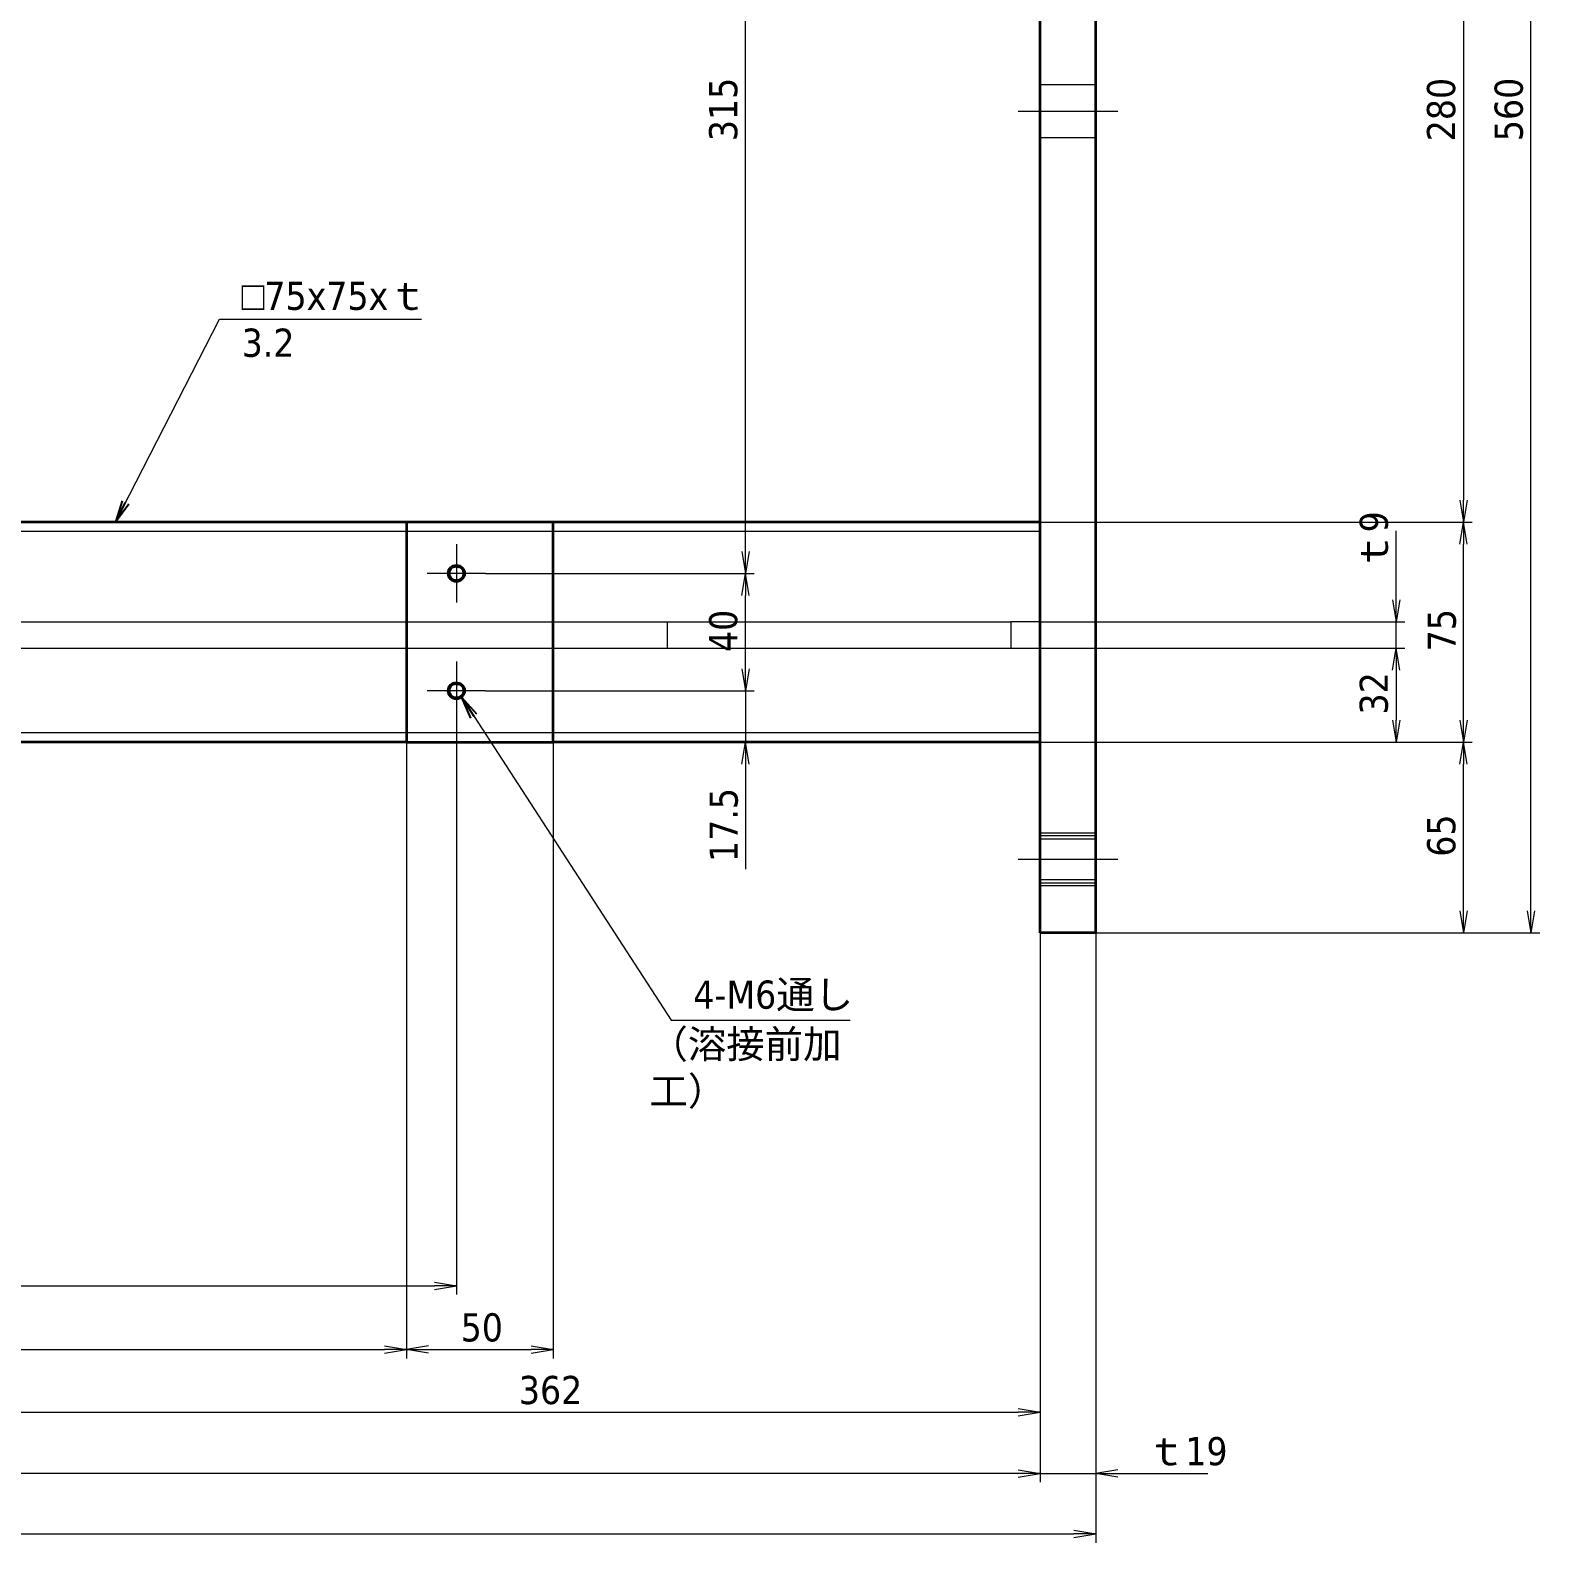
# Model space of a CAD drawing. Header units: millimetres. Extents: x 0 to 2644, y -211 to 1782.
# Drawn here: x 1245 to 1759, y 731 to 1246 of the extents above; entities that cross this region are included whole.
import ezdxf

# ---------------------------------------------------------------- set-up
doc = ezdxf.new("R2010")
doc.units = ezdxf.units.MM
doc.header["$LTSCALE"] = 3
for name, color, linetype, lineweight in [('Center Mark (ISO)', 7, 'Continuous', 5), ('Centerline (ISO)', 7, 'Continuous', 5), ('Dimension (ISO)', 7, 'Continuous', 25), ('Hidden (ISO)', 7, 'Continuous', 5), ('Symbol (ISO)', 7, 'Continuous', 25), ('Visible (ISO)', 7, 'Continuous', 35), ('Visible Narrow (ISO)', 7, 'Continuous', 5)]:
    doc.layers.add(name, color=color, linetype=linetype, lineweight=lineweight)
doc.styles.add('Note Text (JIS)', font='tahoma.ttf')
doc.dimstyles.new('Default (JIS)', dxfattribs={"dimscale": 3, "dimtxt": 3.2, "dimasz": 2.5, "dimexe": 1, "dimexo": 0, "dimgap": 0.8, "dimtad": 1, "dimrnd": 1e-08, "dimdsep": 46, "dimtxsty": 'Note Text (JIS)', "dimblk": 'OPEN', "dimcen": 0.09, "dimdle": 10, "dimclrd": 7, "dimclre": 7, "dimclrt": 256, "dimadec": 0, "dimazin": 2, "dimtfac": 0.78125, "dimtmove": 0, "dimatfit": 3, "dimldrblk": 'OPEN', "dimfxl": 1, "dimtolj": 1, "dimtzin": 0, "dimlwd": 0, "dimlwe": 0, "dimarcsym": 0})
doc.dimstyles.new('Default (JIS)$7', dxfattribs={"dimscale": 3, "dimtxt": 3.2, "dimasz": 2.5, "dimexe": 1, "dimexo": 0, "dimgap": 0.8, "dimtad": 1, "dimrnd": 1e-08, "dimdsep": 46, "dimtxsty": 'Note Text (JIS)', "dimblk": 'OPEN', "dimcen": 0.09, "dimdle": 10, "dimclrd": 256, "dimclre": 7, "dimclrt": 256, "dimadec": 0, "dimazin": 2, "dimtfac": 0.78125, "dimtmove": 0, "dimatfit": 3, "dimldrblk": 'OPEN', "dimfxl": 1, "dimtolj": 1, "dimtzin": 0, "dimlwd": 0, "dimlwe": 0, "dimarcsym": 0})

# ---------------------------------------------------------------- blocks, each defined once
blk = doc.blocks.new('_Open')
at = {"color": 0, "linetype": 'ByBlock', "lineweight": -2}
for p, q in [((-1, 0.167), (0, 0)), ((-1, -0.167), (0, 0)), ((0, 0), (-1, 0))]:
    blk.add_line(p, q, dxfattribs=at)
blk = doc.blocks.new('*D12')
at = {"layer": 'Defpoints', "color": 0, "linetype": 'Continuous', "transparency": 16777216}
for p in [(1608.06, 1498.82), (1756.39, 1498.82), (1608.06, 938.82)]:
    blk.add_point(p, dxfattribs=at)
at = {"layer": 'Dimension (ISO)', "color": 7, "linetype": 'Continuous', "lineweight": 0, "transparency": 16777216}
for p, q in [((1608.06, 1498.82), (1759.39, 1498.82)), ((1756.39, 946.32), (1756.39, 1491.32)), ((1608.06, 938.82), (1759.39, 938.82))]:
    blk.add_line(p, q, dxfattribs=at)
at = {"layer": 'Dimension (ISO)', "color": 7, "linetype": 'Continuous', "lineweight": 0, "transparency": 16777216, "xscale": 7.5, "yscale": 7.5, "zscale": 7.5}
for p, rotation in [((1756.39, 1498.82), 90), ((1756.39, 938.82), 270)]:
    blk.add_blockref('_Open', p, dxfattribs=dict(at, rotation=rotation))
at = {"layer": 'Dimension (ISO)', "linetype": 'Continuous', "lineweight": 5, "transparency": 16777216, "insert": (1744, 1208.68), "char_height": 9.6, "attachment_point": 1, "rotation": 90, "style": 'Note Text (JIS)'}
blk.add_mtext('\\A1;560', dxfattribs=at)
blk = doc.blocks.new('*D15')
at = {"layer": 'Defpoints', "color": 0, "linetype": 'Continuous', "transparency": 16777216}
for p in [(1589.06, 1358.82), (1589.06, 1078.82), (1733.38, 1078.82)]:
    blk.add_point(p, dxfattribs=at)
at = {"layer": 'Dimension (ISO)', "color": 7, "linetype": 'Continuous', "lineweight": 0, "transparency": 16777216}
for p, q in [((1589.06, 1358.82), (1736.38, 1358.82)), ((1733.38, 1351.32), (1733.38, 1086.32)), ((1589.06, 1078.82), (1736.38, 1078.82))]:
    blk.add_line(p, q, dxfattribs=at)
at = {"layer": 'Dimension (ISO)', "color": 7, "linetype": 'Continuous', "lineweight": 0, "transparency": 16777216, "xscale": 7.5, "yscale": 7.5, "zscale": 7.5}
for p, rotation in [((1733.38, 1358.82), 90), ((1733.38, 1078.82), 270)]:
    blk.add_blockref('_Open', p, dxfattribs=dict(at, rotation=rotation))
at = {"layer": 'Dimension (ISO)', "linetype": 'Continuous', "lineweight": 5, "transparency": 16777216, "insert": (1720.94, 1208.63), "char_height": 9.6, "attachment_point": 1, "rotation": 90, "style": 'Note Text (JIS)'}
blk.add_mtext('\\A1;280', dxfattribs=at)
blk = doc.blocks.new('*D17')
at = {"layer": 'Defpoints', "color": 0, "linetype": 'Continuous', "transparency": 16777216}
for p in [(1589.06, 1078.82), (1733.38, 1078.82), (1589.06, 1003.82)]:
    blk.add_point(p, dxfattribs=at)
at = {"layer": 'Dimension (ISO)', "color": 7, "linetype": 'Continuous', "lineweight": 0, "transparency": 16777216}
for p, q in [((1589.06, 1078.82), (1736.38, 1078.82)), ((1733.38, 1011.32), (1733.38, 1071.32)), ((1589.06, 1003.82), (1736.38, 1003.82))]:
    blk.add_line(p, q, dxfattribs=at)
at = {"layer": 'Dimension (ISO)', "color": 7, "linetype": 'Continuous', "lineweight": 0, "transparency": 16777216, "xscale": 7.5, "yscale": 7.5, "zscale": 7.5}
for p, rotation in [((1733.38, 1078.82), 90), ((1733.38, 1003.82), 270)]:
    blk.add_blockref('_Open', p, dxfattribs=dict(at, rotation=rotation))
at = {"layer": 'Dimension (ISO)', "linetype": 'Continuous', "lineweight": 5, "transparency": 16777216, "insert": (1721.18, 1034.78), "char_height": 9.6, "attachment_point": 1, "rotation": 90, "style": 'Note Text (JIS)'}
blk.add_mtext('\\A1;75', dxfattribs=at)
blk = doc.blocks.new('*D18')
at = {"layer": 'Defpoints', "color": 0, "linetype": 'Continuous', "transparency": 16777216}
for p in [(1589.06, 1003.82), (1733.38, 1003.82), (1608.06, 938.82)]:
    blk.add_point(p, dxfattribs=at)
at = {"layer": 'Dimension (ISO)', "color": 7, "linetype": 'Continuous', "lineweight": 0, "transparency": 16777216}
for p, q in [((1589.06, 1003.82), (1736.38, 1003.82)), ((1733.38, 946.32), (1733.38, 996.32)), ((1608.06, 938.82), (1736.38, 938.82))]:
    blk.add_line(p, q, dxfattribs=at)
at = {"layer": 'Dimension (ISO)', "color": 7, "linetype": 'Continuous', "lineweight": 0, "transparency": 16777216, "xscale": 7.5, "yscale": 7.5, "zscale": 7.5}
for p, rotation in [((1733.38, 1003.82), 90), ((1733.38, 938.82), 270)]:
    blk.add_blockref('_Open', p, dxfattribs=dict(at, rotation=rotation))
at = {"layer": 'Dimension (ISO)', "linetype": 'Continuous', "lineweight": 5, "transparency": 16777216, "insert": (1721, 964.73), "char_height": 9.6, "attachment_point": 1, "rotation": 90, "style": 'Note Text (JIS)'}
blk.add_mtext('\\A1;65', dxfattribs=at)
blk = doc.blocks.new('*D24')
at = {"layer": 'Defpoints', "color": 0, "linetype": 'Continuous', "transparency": 16777216}
for p in [(1608.06, 938.82), (848.06, 918.82), (1608.06, 733.88)]:
    blk.add_point(p, dxfattribs=at)
at = {"layer": 'Dimension (ISO)', "color": 7, "linetype": 'Continuous', "lineweight": 0, "transparency": 16777216}
for p, q in [((1608.06, 938.82), (1608.06, 730.88)), ((848.06, 918.82), (848.06, 730.88)), ((855.56, 733.88), (1600.56, 733.88))]:
    blk.add_line(p, q, dxfattribs=at)
at = {"layer": 'Dimension (ISO)', "color": 7, "linetype": 'Continuous', "lineweight": 0, "transparency": 16777216, "xscale": 7.5, "yscale": 7.5, "zscale": 7.5, "rotation": 180}
blk.add_blockref('_Open', (848.06, 733.88), dxfattribs=at)
at = {"layer": 'Dimension (ISO)', "color": 7, "linetype": 'Continuous', "lineweight": 0, "transparency": 16777216, "xscale": 7.5, "yscale": 7.5, "zscale": 7.5}
blk.add_blockref('_Open', (1608.06, 733.88), dxfattribs=at)
at = {"layer": 'Dimension (ISO)', "linetype": 'Continuous', "lineweight": 5, "transparency": 16777216, "insert": (1217.84, 746.27), "char_height": 9.6, "attachment_point": 1, "style": 'Note Text (JIS)'}
blk.add_mtext('\\A1;760', dxfattribs=at)
blk = doc.blocks.new('*D25')
at = {"layer": 'Defpoints', "color": 0, "linetype": 'Continuous', "transparency": 16777216}
for p in [(1589.06, 938.82), (862.06, 918.82), (862.06, 754.52)]:
    blk.add_point(p, dxfattribs=at)
at = {"layer": 'Dimension (ISO)', "color": 7, "linetype": 'Continuous', "lineweight": 0, "transparency": 16777216}
for p, q in [((1589.06, 938.82), (1589.06, 751.52)), ((862.06, 918.82), (862.06, 751.52)), ((1581.56, 754.52), (869.56, 754.52))]:
    blk.add_line(p, q, dxfattribs=at)
at = {"layer": 'Dimension (ISO)', "color": 7, "linetype": 'Continuous', "lineweight": 0, "transparency": 16777216, "xscale": 7.5, "yscale": 7.5, "zscale": 7.5, "rotation": 180}
blk.add_blockref('_Open', (862.06, 754.52), dxfattribs=at)
at = {"layer": 'Dimension (ISO)', "color": 7, "linetype": 'Continuous', "lineweight": 0, "transparency": 16777216, "xscale": 7.5, "yscale": 7.5, "zscale": 7.5}
blk.add_blockref('_Open', (1589.06, 754.52), dxfattribs=at)
at = {"layer": 'Dimension (ISO)', "linetype": 'Continuous', "lineweight": 5, "transparency": 16777216, "insert": (1215.31, 766.72), "char_height": 9.6, "attachment_point": 1, "style": 'Note Text (JIS)'}
blk.add_mtext('\\A1;727', dxfattribs=at)
blk = doc.blocks.new('*D27')
at = {"layer": 'Defpoints', "color": 0, "linetype": 'Continuous', "transparency": 16777216}
for p in [(1589.06, 938.82), (1608.06, 938.82), (1608.06, 754.52)]:
    blk.add_point(p, dxfattribs=at)
at = {"layer": 'Dimension (ISO)', "color": 7, "linetype": 'Continuous', "lineweight": 0, "transparency": 16777216}
for p, q in [((1589.06, 938.82), (1589.06, 751.52)), ((1608.06, 938.82), (1608.06, 751.52)), ((1581.56, 754.52), (1574.06, 754.52)), ((1589.06, 754.52), (1608.06, 754.52)), ((1615.56, 754.52), (1646.26, 754.52))]:
    blk.add_line(p, q, dxfattribs=at)
at = {"layer": 'Dimension (ISO)', "color": 7, "linetype": 'Continuous', "lineweight": 0, "transparency": 16777216, "xscale": 7.5, "yscale": 7.5, "zscale": 7.5}
blk.add_blockref('_Open', (1589.06, 754.52), dxfattribs=at)
at = {"layer": 'Dimension (ISO)', "color": 7, "linetype": 'Continuous', "lineweight": 0, "transparency": 16777216, "xscale": 7.5, "yscale": 7.5, "zscale": 7.5, "rotation": 180}
blk.add_blockref('_Open', (1608.06, 754.52), dxfattribs=at)
at = {"layer": 'Dimension (ISO)', "linetype": 'Continuous', "lineweight": 5, "transparency": 16777216, "insert": (1625.46, 766.9), "char_height": 9.6, "attachment_point": 1, "style": 'Note Text (JIS)'}
blk.add_mtext('\\A1;\\fTahoma|b0|i0;ｔ19', dxfattribs=at)
blk = doc.blocks.new('*D29')
at = {"layer": 'Defpoints', "color": 0, "linetype": 'Continuous', "transparency": 16777216}
for p in [(1227.06, 1078.82), (1589.06, 938.82), (1589.06, 775.35)]:
    blk.add_point(p, dxfattribs=at)
at = {"layer": 'Dimension (ISO)', "color": 7, "linetype": 'Continuous', "lineweight": 0, "transparency": 16777216}
for p, q in [((1227.06, 1078.82), (1227.06, 772.35)), ((1589.06, 938.82), (1589.06, 772.35)), ((1234.56, 775.35), (1581.56, 775.35))]:
    blk.add_line(p, q, dxfattribs=at)
at = {"layer": 'Dimension (ISO)', "color": 7, "linetype": 'Continuous', "lineweight": 0, "transparency": 16777216, "xscale": 7.5, "yscale": 7.5, "zscale": 7.5, "rotation": 180}
blk.add_blockref('_Open', (1227.06, 775.35), dxfattribs=at)
at = {"layer": 'Dimension (ISO)', "color": 7, "linetype": 'Continuous', "lineweight": 0, "transparency": 16777216, "xscale": 7.5, "yscale": 7.5, "zscale": 7.5}
blk.add_blockref('_Open', (1589.06, 775.35), dxfattribs=at)
at = {"layer": 'Dimension (ISO)', "linetype": 'Continuous', "lineweight": 5, "transparency": 16777216, "insert": (1411.36, 787.75), "char_height": 9.6, "attachment_point": 1, "style": 'Note Text (JIS)'}
blk.add_mtext('\\A1;362', dxfattribs=at)
blk = doc.blocks.new('*D31')
at = {"layer": 'Defpoints', "color": 0, "linetype": 'Continuous', "transparency": 16777216}
for p in [(1373.06, 1003.82), (1423.06, 1003.82), (1423.06, 796.72)]:
    blk.add_point(p, dxfattribs=at)
at = {"layer": 'Dimension (ISO)', "color": 7, "linetype": 'Continuous', "lineweight": 0, "transparency": 16777216}
for p, q in [((1373.06, 1003.82), (1373.06, 793.72)), ((1423.06, 1003.82), (1423.06, 793.72)), ((1380.56, 796.72), (1415.56, 796.72))]:
    blk.add_line(p, q, dxfattribs=at)
at = {"layer": 'Dimension (ISO)', "color": 7, "linetype": 'Continuous', "lineweight": 0, "transparency": 16777216, "xscale": 7.5, "yscale": 7.5, "zscale": 7.5, "rotation": 180}
blk.add_blockref('_Open', (1373.06, 796.72), dxfattribs=at)
at = {"layer": 'Dimension (ISO)', "color": 7, "linetype": 'Continuous', "lineweight": 0, "transparency": 16777216, "xscale": 7.5, "yscale": 7.5, "zscale": 7.5}
blk.add_blockref('_Open', (1423.06, 796.72), dxfattribs=at)
at = {"layer": 'Dimension (ISO)', "linetype": 'Continuous', "lineweight": 5, "transparency": 16777216, "insert": (1391.52, 809.11), "char_height": 9.6, "attachment_point": 1, "style": 'Note Text (JIS)'}
blk.add_mtext('\\A1;50', dxfattribs=at)
blk = doc.blocks.new('*D32')
at = {"layer": 'Defpoints', "color": 0, "linetype": 'Continuous', "transparency": 16777216}
for p in [(1589.06, 1044.82), (1710.4, 1044.82), (1589.06, 1035.82)]:
    blk.add_point(p, dxfattribs=at)
at = {"layer": 'Dimension (ISO)', "color": 7, "linetype": 'Continuous', "lineweight": 0, "transparency": 16777216}
for p, q in [((1710.4, 1052.32), (1710.4, 1075.81)), ((1589.06, 1044.82), (1713.4, 1044.82)), ((1710.4, 1035.82), (1710.4, 1044.82)), ((1589.06, 1035.82), (1713.4, 1035.82)), ((1710.4, 1028.32), (1710.4, 1020.82))]:
    blk.add_line(p, q, dxfattribs=at)
at = {"layer": 'Dimension (ISO)', "color": 7, "linetype": 'Continuous', "lineweight": 0, "transparency": 16777216, "xscale": 7.5, "yscale": 7.5, "zscale": 7.5}
for p, rotation in [((1710.4, 1044.82), 270), ((1710.4, 1035.82), 90)]:
    blk.add_blockref('_Open', p, dxfattribs=dict(at, rotation=rotation))
at = {"layer": 'Dimension (ISO)', "linetype": 'Continuous', "lineweight": 5, "transparency": 16777216, "insert": (1698.02, 1062.22), "char_height": 9.6, "attachment_point": 1, "rotation": 90, "style": 'Note Text (JIS)'}
blk.add_mtext('\\A1;\\fTahoma|b0|i0;ｔ9', dxfattribs=at)
blk = doc.blocks.new('*D33')
at = {"layer": 'Defpoints', "color": 0, "linetype": 'Continuous', "transparency": 16777216}
for p in [(1589.06, 1035.82), (1589.06, 1003.82), (1710.4, 1003.82)]:
    blk.add_point(p, dxfattribs=at)
at = {"layer": 'Dimension (ISO)', "color": 7, "linetype": 'Continuous', "lineweight": 0, "transparency": 16777216}
for p, q in [((1589.06, 1035.82), (1713.4, 1035.82)), ((1710.4, 1028.32), (1710.4, 1011.32)), ((1589.06, 1003.82), (1713.4, 1003.82))]:
    blk.add_line(p, q, dxfattribs=at)
at = {"layer": 'Dimension (ISO)', "color": 7, "linetype": 'Continuous', "lineweight": 0, "transparency": 16777216, "xscale": 7.5, "yscale": 7.5, "zscale": 7.5}
for p, rotation in [((1710.4, 1035.82), 90), ((1710.4, 1003.82), 270)]:
    blk.add_blockref('_Open', p, dxfattribs=dict(at, rotation=rotation))
at = {"layer": 'Dimension (ISO)', "linetype": 'Continuous', "lineweight": 5, "transparency": 16777216, "insert": (1698, 1013.22), "char_height": 9.6, "attachment_point": 1, "rotation": 90, "style": 'Note Text (JIS)'}
blk.add_mtext('\\A1;32', dxfattribs=at)
blk = doc.blocks.new('*D36')
at = {"layer": 'Defpoints', "color": 0, "linetype": 'Continuous', "transparency": 16777216}
for p in [(1400.02, 1021.32), (1484.52, 1003.82), (1488.6, 1003.82)]:
    blk.add_point(p, dxfattribs=at)
at = {"layer": 'Dimension (ISO)', "color": 7, "linetype": 'Continuous', "lineweight": 0, "transparency": 16777216}
for p, q in [((1488.6, 1028.82), (1488.6, 1036.32)), ((1400.02, 1021.32), (1491.6, 1021.32)), ((1488.6, 1021.32), (1488.6, 1003.82)), ((1488.6, 996.32), (1488.6, 960.55))]:
    blk.add_line(p, q, dxfattribs=at)
at = {"layer": 'Dimension (ISO)', "color": 7, "linetype": 'Continuous', "lineweight": 0, "transparency": 16777216, "xscale": 7.5, "yscale": 7.5, "zscale": 7.5}
for p, rotation in [((1488.6, 1021.32), 270), ((1488.6, 1003.82), 90)]:
    blk.add_blockref('_Open', p, dxfattribs=dict(at, rotation=rotation))
at = {"layer": 'Dimension (ISO)', "linetype": 'Continuous', "lineweight": 5, "transparency": 16777216, "insert": (1476.36, 962.95), "char_height": 9.6, "attachment_point": 1, "rotation": 90, "style": 'Note Text (JIS)'}
blk.add_mtext('\\A1;17.5', dxfattribs=at)
blk = doc.blocks.new('*D37')
at = {"layer": 'Defpoints', "color": 0, "linetype": 'Continuous', "transparency": 16777216}
for p in [(1400.02, 1061.32), (1488.6, 1061.32), (1400.02, 1021.32)]:
    blk.add_point(p, dxfattribs=at)
at = {"layer": 'Dimension (ISO)', "color": 7, "linetype": 'Continuous', "lineweight": 0, "transparency": 16777216}
for p, q in [((1400.02, 1061.32), (1491.6, 1061.32)), ((1488.6, 1028.82), (1488.6, 1053.82)), ((1400.02, 1021.32), (1491.6, 1021.32))]:
    blk.add_line(p, q, dxfattribs=at)
at = {"layer": 'Dimension (ISO)', "color": 7, "linetype": 'Continuous', "lineweight": 0, "transparency": 16777216, "xscale": 7.5, "yscale": 7.5, "zscale": 7.5}
for p, rotation in [((1488.6, 1061.32), 90), ((1488.6, 1021.32), 270)]:
    blk.add_blockref('_Open', p, dxfattribs=dict(at, rotation=rotation))
at = {"layer": 'Dimension (ISO)', "linetype": 'Continuous', "lineweight": 5, "transparency": 16777216, "insert": (1476.2, 1034.51), "char_height": 9.6, "attachment_point": 1, "rotation": 90, "style": 'Note Text (JIS)'}
blk.add_mtext('\\A1;40', dxfattribs=at)
blk = doc.blocks.new('*D38')
at = {"layer": 'Defpoints', "color": 0, "linetype": 'Continuous', "transparency": 16777216}
for p in [(1400.02, 1376.32), (1488.6, 1376.32), (1400.02, 1061.32)]:
    blk.add_point(p, dxfattribs=at)
at = {"layer": 'Dimension (ISO)', "color": 7, "linetype": 'Continuous', "lineweight": 0, "transparency": 16777216}
for p, q in [((1400.02, 1376.32), (1491.6, 1376.32)), ((1488.6, 1068.82), (1488.6, 1368.82)), ((1400.02, 1061.32), (1491.6, 1061.32))]:
    blk.add_line(p, q, dxfattribs=at)
at = {"layer": 'Dimension (ISO)', "color": 7, "linetype": 'Continuous', "lineweight": 0, "transparency": 16777216, "xscale": 7.5, "yscale": 7.5, "zscale": 7.5}
for p, rotation in [((1488.6, 1376.32), 90), ((1488.6, 1061.32), 270)]:
    blk.add_blockref('_Open', p, dxfattribs=dict(at, rotation=rotation))
at = {"layer": 'Dimension (ISO)', "linetype": 'Continuous', "lineweight": 5, "transparency": 16777216, "insert": (1476.2, 1208.67), "char_height": 9.6, "attachment_point": 1, "rotation": 90, "style": 'Note Text (JIS)'}
blk.add_mtext('\\A1;315', dxfattribs=at)
blk = doc.blocks.new('*D41')
at = {"layer": 'Defpoints', "color": 0, "linetype": 'Continuous', "transparency": 16777216}
for p in [(1390.06, 1011.36), (862.06, 918.82), (1390.06, 818.48)]:
    blk.add_point(p, dxfattribs=at)
at = {"layer": 'Dimension (ISO)', "color": 7, "linetype": 'Continuous', "lineweight": 0, "transparency": 16777216}
for p, q in [((1390.06, 1011.36), (1390.06, 815.48)), ((862.06, 918.82), (862.06, 815.48)), ((869.56, 818.48), (1382.56, 818.48))]:
    blk.add_line(p, q, dxfattribs=at)
at = {"layer": 'Dimension (ISO)', "color": 7, "linetype": 'Continuous', "lineweight": 0, "transparency": 16777216, "xscale": 7.5, "yscale": 7.5, "zscale": 7.5, "rotation": 180}
blk.add_blockref('_Open', (862.06, 818.48), dxfattribs=at)
at = {"layer": 'Dimension (ISO)', "color": 7, "linetype": 'Continuous', "lineweight": 0, "transparency": 16777216, "xscale": 7.5, "yscale": 7.5, "zscale": 7.5}
blk.add_blockref('_Open', (1390.06, 818.48), dxfattribs=at)
at = {"layer": 'Dimension (ISO)', "linetype": 'Continuous', "lineweight": 5, "transparency": 16777216, "insert": (1115.89, 830.92), "char_height": 9.6, "attachment_point": 1, "style": 'Note Text (JIS)'}
blk.add_mtext('\\A1;528', dxfattribs=at)
blk = doc.blocks.new('*D42')
at = {"layer": 'Defpoints', "color": 0, "linetype": 'Continuous', "transparency": 16777216}
for p in [(1373.06, 1003.82), (862.06, 918.82), (1373.06, 796.72)]:
    blk.add_point(p, dxfattribs=at)
at = {"layer": 'Dimension (ISO)', "color": 7, "linetype": 'Continuous', "lineweight": 0, "transparency": 16777216}
for p, q in [((1373.06, 1003.82), (1373.06, 793.72)), ((862.06, 918.82), (862.06, 793.72)), ((869.56, 796.72), (1365.56, 796.72))]:
    blk.add_line(p, q, dxfattribs=at)
at = {"layer": 'Dimension (ISO)', "color": 7, "linetype": 'Continuous', "lineweight": 0, "transparency": 16777216, "xscale": 7.5, "yscale": 7.5, "zscale": 7.5, "rotation": 180}
blk.add_blockref('_Open', (862.06, 796.72), dxfattribs=at)
at = {"layer": 'Dimension (ISO)', "color": 7, "linetype": 'Continuous', "lineweight": 0, "transparency": 16777216, "xscale": 7.5, "yscale": 7.5, "zscale": 7.5}
blk.add_blockref('_Open', (1373.06, 796.72), dxfattribs=at)
at = {"layer": 'Dimension (ISO)', "linetype": 'Continuous', "lineweight": 5, "transparency": 16777216, "insert": (1107.69, 808.95), "char_height": 9.6, "attachment_point": 1, "style": 'Note Text (JIS)'}
blk.add_mtext('\\A1;511', dxfattribs=at)

msp = doc.modelspace()

# ---------------------------------------------------------------- linework, layer by layer
at = {"layer": 'Center Mark (ISO)', "linetype": 'Continuous'}
for p, q in [((1390.0648, 1071.2792), (1390.0648, 1051.3622)), ((1400.0233, 1061.3207), (1380.1063, 1061.3207)), ((1390.0648, 1031.2792), (1390.0648, 1011.3622)), ((1400.0233, 1021.3207), (1380.1063, 1021.3207))]:
    msp.add_line(p, q, dxfattribs=at)
at = {"layer": 'Centerline (ISO)', "linetype": 'Continuous'}
for p, q in [((1615.5648, 1218.8207), (1581.5648, 1218.8207)), ((1615.5648, 963.8207), (1581.5648, 963.8207))]:
    msp.add_line(p, q, dxfattribs=at)
at = {"layer": 'Hidden (ISO)'}
for p, q in [((1608.0648, 1227.8207), (1589.0648, 1227.8207)), ((1608.0648, 1209.8207), (1589.0648, 1209.8207)), ((1589.0648, 1075.6207), (862.0648, 1075.6207)), ((872.0648, 1044.8207), (1579.0648, 1044.8207)), ((1462.0648, 1035.8207), (1462.0648, 1044.8207)), ((1589.0648, 1044.8207), (1579.0648, 1044.8207)), ((1579.0648, 1044.8207), (1579.0648, 1035.8207)), ((872.0648, 1035.8207), (1579.0648, 1035.8207)), ((1579.0648, 1035.8207), (1589.0648, 1035.8207)), ((1589.0648, 1007.0207), (862.0648, 1007.0207)), ((1608.0648, 972.8207), (1589.0648, 972.8207)), ((1608.0648, 971.8207), (1589.0648, 971.8207)), ((1608.0648, 970.7382), (1589.0648, 970.7382)), ((1608.0648, 956.9032), (1589.0648, 956.9032)), ((1589.0648, 955.8207), (1608.0648, 955.8207)), ((1608.0648, 954.8207), (1589.0648, 954.8207))]:
    msp.add_line(p, q, dxfattribs=at)
at = {"layer": 'Visible (ISO)'}
for p, q in [((1589.0648, 938.8207), (1589.0648, 1498.8207)), ((1608.0648, 938.8207), (1608.0648, 1498.8207)), ((1373.0648, 1078.8207), (1227.0648, 1078.8207)), ((1373.0648, 1078.8207), (1373.0648, 1003.8207)), ((1423.0648, 1078.8207), (1373.0648, 1078.8207)), ((1423.0648, 1003.8207), (1423.0648, 1078.8207)), ((1589.0648, 1078.8207), (1423.0648, 1078.8207)), ((1373.0648, 1003.8207), (1020.0648, 1003.8207)), ((1373.0648, 1003.8207), (1423.0648, 1003.8207)), ((1589.0648, 1003.8207), (1423.0648, 1003.8207)), ((1608.0648, 938.8207), (1589.0648, 938.8207))]:
    msp.add_line(p, q, dxfattribs=at)
for centre in [(1390.0648, 1061.3207), (1390.0648, 1021.3207)]:
    msp.add_circle(centre, 2.4585, dxfattribs=at)
at = {"layer": 'Visible Narrow (ISO)'}
for centre in [(1390.0648, 1061.3207), (1390.0648, 1021.3207)]:
    msp.add_circle(centre, 3, dxfattribs=at)

# ---------------------------------------------------------------- texts
at = {"layer": 'Symbol (ISO)', "char_height": 9.6, "attachment_point": 1, "style": 'Note Text (JIS)'}
for s, insert, width in [('\\fAIGDT|b0|i0;{\\H9.6000;o}\\fTahoma|b0|i0;{\\H9.6000;75x75xｔ3.2}', (1316.8472, 1160.7655), 75.919917), ('\\fTahoma|b0|i0;4-M6通し', (1470.8289, 922.5402), 52.115396), ('\\fTahoma|b0|i0;（溶接前加工）', (1455.8787, 905.6607), 79.219451)]:
    msp.add_mtext(s, dxfattribs=dict(at, insert=insert, width=width))

# ---------------------------------------------------------------- dimensions: what is measured, and where the dimension line sits
at = {"layer": 'Dimension (ISO)', "color": 7, "linetype": 'Continuous', "lineweight": 5}
for base, p1, p2, angle, override, picture, middle in [((1756.3925, 1498.8207), (1608.0648, 938.8207), (1608.0648, 1498.8207), 90, {"dimgap": 0.8, "dimdec": 2, "dimtol": 0, "dimlim": 0, "dimtp": 0, "dimtm": 0, "dimtdec": 2, "dimtofl": 0, "dimatfit": 1}, '*D12', (1756.3925, 1218.8207)), ((1488.5959, 1376.3207), (1400.0233, 1061.3207), (1400.0233, 1376.3207), 90, {"dimgap": 0.8, "dimdec": 2, "dimtol": 0, "dimlim": 0, "dimtp": 0, "dimtm": 0, "dimtdec": 2, "dimtofl": 0, "dimatfit": 1}, '*D38', (1488.5959, 1218.8207)), ((1733.3799, 1078.8207), (1589.0648, 1358.8207), (1589.0648, 1078.8207), 90, {"dimgap": 0.8, "dimdec": 2, "dimtol": 0, "dimlim": 0, "dimtp": 0, "dimtm": 0, "dimtdec": 2, "dimtofl": 0, "dimatfit": 1}, '*D15', (1733.3799, 1218.8207)), ((1589.0648, 775.3541), (1227.0648, 1078.8207), (1589.0648, 938.8207), 180, {"dimgap": 0.8, "dimdec": 2, "dimtol": 0, "dimlim": 0, "dimtp": 0, "dimtm": 0, "dimtdec": 2, "dimtofl": 0, "dimatfit": 1}, '*D29', (1421.5648, 775.3541)), ((1733.3799, 1078.8207), (1589.0648, 1003.8207), (1589.0648, 1078.8207), 90, {"dimgap": 0.8, "dimdec": 2, "dimtol": 0, "dimlim": 0, "dimtp": 0, "dimtm": 0, "dimtdec": 2, "dimtofl": 0, "dimatfit": 1}, '*D17', (1733.3799, 1041.3207)), ((1488.5959, 1061.3207), (1400.0233, 1021.3207), (1400.0233, 1061.3207), 90, {"dimgap": 0.8, "dimdec": 2, "dimtol": 0, "dimlim": 0, "dimtp": 0, "dimtm": 0, "dimtdec": 2, "dimtofl": 0, "dimatfit": 1}, '*D37', (1488.5959, 1041.3207)), ((1488.5959, 1003.8207), (1400.0233, 1021.3207), (1484.5222, 1003.8207), 90, {"dimgap": 0.8, "dimdec": 2, "dimse2": 1, "dimtol": 0, "dimlim": 0, "dimtp": 0, "dimtm": 0, "dimtdec": 2, "dimtofl": 1, "dimatfit": 1}, '*D36', (1488.5959, 974.6835)), ((1710.3981, 1003.8207), (1589.0648, 1035.8207), (1589.0648, 1003.8207), 270, {"dimgap": 0.8, "dimdec": 2, "dimtol": 0, "dimlim": 0, "dimtp": 0, "dimtm": 0, "dimtdec": 2, "dimtofl": 0, "dimatfit": 1}, '*D33', (1710.3981, 1019.8207)), ((1423.0648, 796.721), (1373.0648, 1003.8207), (1423.0648, 1003.8207), 180, {"dimgap": 0.8, "dimdec": 2, "dimtol": 0, "dimlim": 0, "dimtp": 0, "dimtm": 0, "dimtdec": 2, "dimtofl": 0, "dimatfit": 1}, '*D31', (1398.0648, 796.721)), ((1733.3799, 1003.8207), (1608.0648, 938.8207), (1589.0648, 1003.8207), 90, {"dimgap": 0.8, "dimdec": 2, "dimtol": 0, "dimlim": 0, "dimtp": 0, "dimtm": 0, "dimtdec": 2, "dimtofl": 0, "dimatfit": 1}, '*D18', (1733.3799, 971.3207))]:
    dim = msp.add_linear_dim(base=base, p1=p1, p2=p2, angle=angle, dimstyle='Default (JIS)', override=override, dxfattribs=at)
    dim.commit()
    dim.dimension.update_dxf_attribs({"geometry": picture, "text_midpoint": middle, "dimtype": 160})
dim = msp.add_linear_dim(base=(1710.3981, 1044.8207), p1=(1589.0648, 1035.8207), p2=(1589.0648, 1044.8207), angle=270, text='\\fTahoma|b0|i0;ｔ<>', dimstyle='Default (JIS)', override={"dimgap": 0.8, "dimdec": 2, "dimtol": 0, "dimlim": 0, "dimtp": 0, "dimtm": 0, "dimtdec": 2, "dimtofl": 1, "dimatfit": 1}, dxfattribs=at)
dim.commit()
dim.dimension.update_dxf_attribs({"geometry": '*D32', "text_midpoint": (1710.3981, 1067.8144), "dimtype": 160})
for base, p1, p2, picture, middle in [((1390.0648, 818.4834), (862.0648, 918.8207), (1390.0648, 1011.3622), '*D41', (1126.0648, 818.4834)), ((1373.0648, 796.721), (862.0648, 918.8207), (1373.0648, 1003.8207), '*D42', (1117.5648, 796.721)), ((1608.0648, 733.8773), (848.0648, 918.8207), (1608.0648, 938.8207), '*D24', (1228.0648, 733.8773)), ((862.0648, 754.5201), (1589.0648, 938.8207), (862.0648, 918.8207), '*D25', (1225.5648, 754.5201))]:
    dim = msp.add_linear_dim(base=base, p1=p1, p2=p2, dimstyle='Default (JIS)', override={"dimgap": 0.8, "dimdec": 2, "dimtol": 0, "dimlim": 0, "dimtp": 0, "dimtm": 0, "dimtdec": 2, "dimtofl": 0, "dimatfit": 1}, dxfattribs=at)
    dim.commit()
    dim.dimension.update_dxf_attribs({"geometry": picture, "text_midpoint": middle, "dimtype": 160})
dim = msp.add_linear_dim(base=(1608.0648, 754.5201), p1=(1589.0648, 938.8207), p2=(1608.0648, 938.8207), text='\\fTahoma|b0|i0;ｔ<>', dimstyle='Default (JIS)', override={"dimgap": 0.8, "dimdec": 2, "dimtol": 0, "dimlim": 0, "dimtp": 0, "dimtm": 0, "dimtdec": 2, "dimtofl": 1, "dimatfit": 1}, dxfattribs=at)
dim.commit()
dim.dimension.update_dxf_attribs({"geometry": '*D27', "text_midpoint": (1634.6625, 754.5201), "dimtype": 160})

# ---------------------------------------------------------------- leaders
at = {"layer": 'Symbol (ISO)', "lineweight": 5, "annotation_type": 0, "has_hookline": 1, "hookline_direction": 0}
for points, text_width in [([(1273.8081, 1078.8207), (1309.3472, 1147.9703), (1316.8472, 1147.9703)], 61.3657), ([(1391.9326, 1018.9731), (1463.3289, 909.0746), (1470.8289, 909.0746)], 53.4774)]:
    msp.add_leader(points, dimstyle='Default (JIS)$7', override={"dimgap": 0, "dimtad": 1}, dxfattribs=dict(at, text_width=text_width))

doc.saveas('drawing.dxf')
